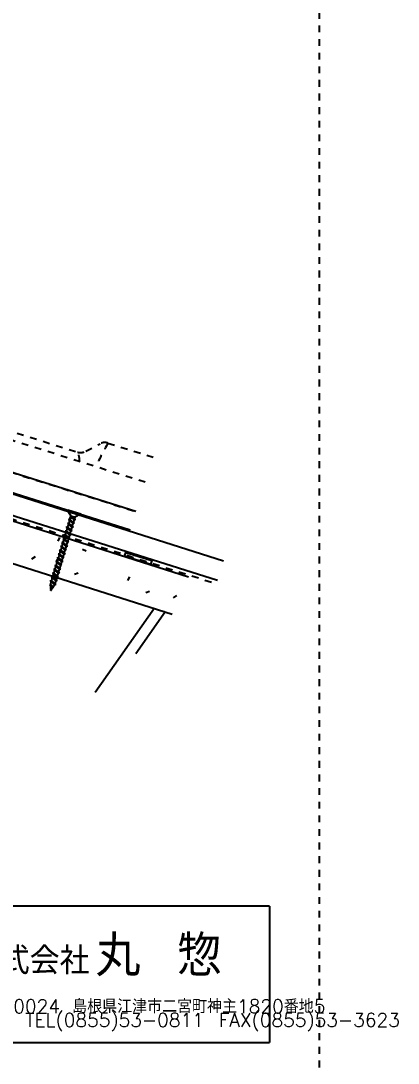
# Model space of a CAD drawing. Extents: x -1727 to 4652, y -2308 to 2357.
# Drawn here: x 4236 to 4513, y 15 to 781 of the extents above; entities that cross this region are included whole.
import ezdxf

# ---------------------------------------------------------------- set-up
doc = ezdxf.new("R2010")
doc.units = 0
doc.header["$LTSCALE"] = 5
doc.linetypes.add('DOT', pattern=[2, 1, -1])
for name, color, linetype in [('0-0', 7, 'CONTINUOUS'), ('0-1', 7, 'CONTINUOUS'), ('0-2', 7, 'CONTINUOUS'), ('0-4', 7, 'CONTINUOUS'), ('0-A', 7, 'CONTINUOUS')]:
    doc.layers.add(name, color=color, linetype=linetype)
doc.styles.get("Standard").update_dxf_attribs({"font": 'txt.shx', "bigfont": 'extfont.shx'})

msp = doc.modelspace()

# ---------------------------------------------------------------- linework, layer by layer
at = {"layer": '0-0', "color": 7, "linetype": 'CONTINUOUS'}
for p, q in [((4418.494, 130.3427), (3818.494, 130.3427)), ((4418.494, 130.3427), (4418.494, 30.3427)), ((3818.494, 30.3427), (4418.494, 30.3427))]:
    msp.add_line(p, q, dxfattribs=at)
at = {"layer": '0-1', "color": 3, "linetype": 'CONTINUOUS'}
for p, q in [((3754.7629, 584.1165), (4384.701, 384.0015)), ((3750.2214, 569.8206), (4380.1595, 369.7055))]:
    msp.add_line(p, q, dxfattribs=at)
at = {"layer": '0-1', "color": 7, "linetype": 'DOT'}
msp.add_line((3722.8413, 575.438), (4379.3981, 367.2622), dxfattribs=at)
at = {"layer": '0-1', "color": 4, "linetype": 'CONTINUOUS'}
for p, q in [((4270.1945, 421.0324), (4270.3135, 421.4308)), ((4279.8358, 418.1521), (4270.1945, 421.0324)), ((4270.1945, 421.0324), (4272.6111, 416.9684)), ((4270.3135, 421.4308), (4279.9549, 418.5505)), ((4270.9464, 414.3613), (4271.8969, 414.5471)), ((4270.9464, 414.3613), (4275.1284, 411.5823)), ((4270.9464, 414.3613), (4271.6392, 413.6845)), ((4271.6392, 413.6845), (4271.0578, 411.7384)), ((4271.6392, 413.6845), (4274.1778, 411.3965)), ((4274.4355, 412.259), (4271.8969, 414.5471)), ((4272.085, 415.8157), (4275.3937, 414.8273)), ((4272.2519, 415.7659), (4275.2433, 414.8722)), ((4272.6195, 416.9659), (4272.2603, 415.7634)), ((4272.6195, 416.9659), (4275.6025, 416.0747)), ((4273.7393, 415.3215), (4275.0086, 414.1775)), ((4275.0086, 414.1775), (4274.4355, 412.259)), ((4275.9592, 414.3633), (4275.0086, 414.1775)), ((4275.1525, 414.8993), (4275.9592, 414.3633)), ((4275.5776, 416.0821), (4275.2124, 414.8595)), ((4275.2184, 414.8796), (4275.2124, 414.8595)), ((4275.9592, 414.3633), (4275.3937, 414.8273)), ((4279.8358, 418.1521), (4275.6025, 416.0747)), ((4279.9549, 418.5505), (4279.8358, 418.1521)), ((4268.4291, 405.9351), (4269.3796, 406.1209)), ((4268.4291, 405.9351), (4269.122, 405.2583)), ((4268.4291, 405.9351), (4272.6111, 403.1561)), ((4269.2682, 408.7438), (4270.2187, 408.9296)), ((4269.2682, 408.7438), (4273.4502, 405.9648)), ((4269.2682, 408.7438), (4269.9611, 408.0671)), ((4269.9611, 408.0671), (4269.3796, 406.1209)), ((4271.9182, 403.8328), (4269.3796, 406.1209)), ((4269.9611, 408.0671), (4272.4996, 405.779)), ((4270.1073, 411.5526), (4271.0578, 411.7384)), ((4270.1073, 411.5526), (4274.2893, 408.7735)), ((4270.1073, 411.5526), (4270.8001, 410.8758)), ((4270.8001, 410.8758), (4270.2187, 408.9296)), ((4272.7573, 406.6416), (4270.2187, 408.9296)), ((4270.8001, 410.8758), (4273.3387, 408.5877)), ((4273.5964, 409.4503), (4271.0578, 411.7384)), ((4272.4996, 405.779), (4271.9182, 403.8328)), ((4272.4996, 405.779), (4271.9182, 403.8328)), ((4273.4502, 405.9648), (4272.4996, 405.779)), ((4273.3387, 408.5877), (4272.7573, 406.6416)), ((4273.4502, 405.9648), (4272.7573, 406.6416)), ((4274.2893, 408.7735), (4273.3387, 408.5877)), ((4274.1778, 411.3965), (4273.5964, 409.4503)), ((4274.2893, 408.7735), (4273.5964, 409.4503)), ((4275.1284, 411.5823), (4274.1778, 411.3965)), ((4275.1284, 411.5823), (4274.4355, 412.259)), ((4266.7509, 400.3176), (4267.7015, 400.5034)), ((4266.7509, 400.3176), (4270.9329, 397.5386)), ((4266.7509, 400.3176), (4267.4438, 399.6409)), ((4267.4438, 399.6409), (4266.8624, 397.6947)), ((4267.4438, 399.6409), (4269.9824, 397.3528)), ((4267.59, 403.1264), (4268.5406, 403.3122)), ((4267.59, 403.1264), (4271.772, 400.3473)), ((4267.59, 403.1264), (4268.2829, 402.4496)), ((4268.2829, 402.4496), (4267.7015, 400.5034)), ((4270.2401, 398.2154), (4267.7015, 400.5034)), ((4268.2829, 402.4496), (4270.8215, 400.1615)), ((4269.122, 405.2583), (4268.5406, 403.3122)), ((4271.0792, 401.0241), (4268.5406, 403.3122)), ((4269.122, 405.2583), (4271.6606, 402.9703)), ((4270.8215, 400.1615), (4270.2401, 398.2154)), ((4270.9329, 397.5386), (4270.2401, 398.2154)), ((4271.772, 400.3473), (4270.8215, 400.1615)), ((4271.6606, 402.9703), (4271.0792, 401.0241)), ((4271.772, 400.3473), (4271.0792, 401.0241)), ((4272.6111, 403.1561), (4271.6606, 402.9703)), ((4272.6111, 403.1561), (4271.9182, 403.8328)), ((4264.2337, 391.8914), (4265.1842, 392.0772)), ((4264.2337, 391.8914), (4268.4157, 389.1124)), ((4264.2337, 391.8914), (4264.9265, 391.2147)), ((4264.9265, 391.2147), (4264.3451, 389.2685)), ((4264.9265, 391.2147), (4267.4651, 388.9266)), ((4265.0728, 394.7002), (4266.0233, 394.886)), ((4265.0728, 394.7002), (4269.2548, 391.9211)), ((4265.0728, 394.7002), (4265.7656, 394.0234)), ((4265.7656, 394.0234), (4265.1842, 392.0772)), ((4267.7228, 389.7892), (4265.1842, 392.0772)), ((4265.7656, 394.0234), (4268.3042, 391.7353)), ((4265.9118, 397.5089), (4266.8624, 397.6947)), ((4265.9118, 397.5089), (4270.0938, 394.7299)), ((4265.9118, 397.5089), (4266.6047, 396.8321)), ((4266.6047, 396.8321), (4266.0233, 394.886)), ((4268.5619, 392.5979), (4266.0233, 394.886)), ((4266.6047, 396.8321), (4269.1433, 394.5441)), ((4269.401, 395.4066), (4266.8624, 397.6947)), ((4268.3042, 391.7353), (4267.7228, 389.7892)), ((4269.2548, 391.9211), (4268.3042, 391.7353)), ((4269.1433, 394.5441), (4268.5619, 392.5979)), ((4269.2548, 391.9211), (4268.5619, 392.5979)), ((4270.0938, 394.7299), (4269.1433, 394.5441)), ((4269.9824, 397.3528), (4269.401, 395.4066)), ((4270.0938, 394.7299), (4269.401, 395.4066)), ((4270.9329, 397.5386), (4269.9824, 397.3528)), ((4261.7164, 383.4652), (4262.667, 383.651)), ((4261.7164, 383.4652), (4265.8984, 380.6862)), ((4261.7164, 383.4652), (4262.4093, 382.7885)), ((4262.4093, 382.7885), (4261.8279, 380.8423)), ((4262.4093, 382.7885), (4264.9479, 380.5004)), ((4262.5555, 386.274), (4263.5061, 386.4598)), ((4262.5555, 386.274), (4266.7375, 383.4949)), ((4262.5555, 386.274), (4263.2484, 385.5972)), ((4263.2484, 385.5972), (4262.667, 383.651)), ((4265.2056, 381.3629), (4262.667, 383.651)), ((4263.2484, 385.5972), (4265.787, 383.3091)), ((4263.3946, 389.0827), (4264.3451, 389.2685)), ((4263.3946, 389.0827), (4267.5766, 386.3037)), ((4263.3946, 389.0827), (4264.0875, 388.4059)), ((4264.0875, 388.4059), (4263.5061, 386.4598)), ((4266.0446, 384.1717), (4263.5061, 386.4598)), ((4264.0875, 388.4059), (4266.626, 386.1179)), ((4266.8837, 386.9804), (4264.3451, 389.2685)), ((4265.787, 383.3091), (4265.2056, 381.3629)), ((4266.7375, 383.4949), (4265.787, 383.3091)), ((4266.626, 386.1179), (4266.0446, 384.1717)), ((4266.7375, 383.4949), (4266.0446, 384.1717)), ((4267.5766, 386.3037), (4266.626, 386.1179)), ((4267.4651, 388.9266), (4266.8837, 386.9804)), ((4267.5766, 386.3037), (4266.8837, 386.9804)), ((4268.4157, 389.1124), (4267.4651, 388.9266)), ((4268.4157, 389.1124), (4267.7228, 389.7892)), ((4259.1992, 375.039), (4260.1497, 375.2248)), ((4259.1992, 375.039), (4263.3812, 372.26)), ((4259.1992, 375.039), (4259.892, 374.3623)), ((4260.0383, 377.8478), (4260.9888, 378.0336)), ((4260.0383, 377.8478), (4264.2203, 375.0687)), ((4260.0383, 377.8478), (4260.7311, 377.171)), ((4260.7311, 377.171), (4260.1497, 375.2248)), ((4262.6883, 372.9367), (4260.1497, 375.2248)), ((4260.7311, 377.171), (4263.2697, 374.8829)), ((4260.8773, 380.6565), (4261.8279, 380.8423)), ((4260.8773, 380.6565), (4265.0593, 377.8775)), ((4260.8773, 380.6565), (4261.5702, 379.9797)), ((4261.5702, 379.9797), (4260.9888, 378.0336)), ((4263.5274, 375.7455), (4260.9888, 378.0336)), ((4261.5702, 379.9797), (4264.1088, 377.6917)), ((4264.3665, 378.5542), (4261.8279, 380.8423)), ((4264.2203, 375.0687), (4263.2697, 374.8829)), ((4264.1088, 377.6917), (4263.5274, 375.7455)), ((4264.2203, 375.0687), (4263.5274, 375.7455)), ((4265.0593, 377.8775), (4264.1088, 377.6917)), ((4264.9479, 380.5004), (4264.3665, 378.5542)), ((4265.0593, 377.8775), (4264.3665, 378.5542)), ((4265.8984, 380.6862), (4264.9479, 380.5004)), ((4265.8984, 380.6862), (4265.2056, 381.3629)), ((4257.521, 369.4216), (4258.4715, 369.6074)), ((4257.521, 369.4216), (4258.2139, 368.7448)), ((4257.521, 369.4216), (4261.703, 366.6425)), ((4257.8572, 366.5961), (4257.8608, 367.5628)), ((4258.2139, 368.7448), (4257.8608, 367.5628)), ((4258.2139, 368.7448), (4260.7031, 366.5012)), ((4258.3601, 372.2303), (4259.3106, 372.4161)), ((4258.3601, 372.2303), (4259.0529, 371.5535)), ((4258.3601, 372.2303), (4262.5421, 369.4513)), ((4259.0529, 371.5535), (4258.4715, 369.6074)), ((4261.0101, 367.3193), (4258.4715, 369.6074)), ((4259.0529, 371.5535), (4261.5915, 369.2655)), ((4259.892, 374.3623), (4259.3106, 372.4161)), ((4261.8492, 370.128), (4259.3106, 372.4161)), ((4259.892, 374.3623), (4262.4306, 372.0742)), ((4261.5915, 369.2655), (4261.0101, 367.3193)), ((4262.5421, 369.4513), (4261.5915, 369.2655)), ((4262.4306, 372.0742), (4261.8492, 370.128)), ((4262.5421, 369.4513), (4261.8492, 370.128)), ((4263.3812, 372.26), (4262.4306, 372.0742)), ((4263.2697, 374.8829), (4262.6883, 372.9367)), ((4263.3812, 372.26), (4262.6883, 372.9367)), ((4257.2074, 366.2637), (4257.8572, 366.5961)), ((4257.2074, 366.2637), (4257.8532, 365.5049)), ((4257.2074, 366.2637), (4260.0241, 364.3919)), ((4257.4192, 362.7566), (4257.8441, 363.0428)), ((4257.8421, 362.4726), (4257.4192, 362.7566)), ((4257.8407, 362.1028), (4257.8421, 362.4726)), ((4257.8407, 362.1028), (4258.0086, 362.3608)), ((4258.3419, 362.1369), (4257.8407, 362.1028)), ((4257.8441, 363.0428), (4257.8532, 365.5049)), ((4257.8532, 365.5049), (4259.2408, 364.2542)), ((4259.6899, 364.9442), (4257.8572, 366.5961)), ((4258.3419, 362.1369), (4258.0086, 362.3608)), ((4258.1226, 362.536), (4259.2408, 364.2542)), ((4258.3419, 362.1369), (4258.1226, 362.536)), ((4260.0241, 364.3919), (4259.2408, 364.2542)), ((4259.6899, 364.9442), (4260.7031, 366.5012)), ((4260.0241, 364.3919), (4259.6899, 364.9442)), ((4261.703, 366.6425), (4260.7031, 366.5012)), ((4261.703, 366.6425), (4261.0101, 367.3193))]:
    msp.add_line(p, q, dxfattribs=at)
msp.add_lwpolyline([(4271.889, 414.5206), (4271.9084, 414.5833), (4271.9268, 414.6463), (4271.9442, 414.7095), (4271.9607, 414.7731), (4271.9761, 414.8369), (4271.9905, 414.9009), (4272.0039, 414.9652), (4272.0163, 415.0296), (4272.0276, 415.0943), (4272.038, 415.1592), (4272.0473, 415.2243), (4272.0556, 415.2895), (4272.0628, 415.3549), (4272.0691, 415.4204), (4272.0743, 415.4861), (4272.0785, 415.5518), (4272.0817, 415.6177), (4272.0838, 415.6836), (4272.0849, 415.7497), (4272.085, 415.8157)], dxfattribs=at)
at = {"layer": '0-1', "color": 7, "linetype": 'CONTINUOUS'}
msp.add_lwpolyline([(4331.1327, 381.3287), (4312.0729, 387.3888), (4312.9819, 390.2477), (4332.0417, 384.1877), (4331.1327, 381.3287)], close=True, dxfattribs=at)
at = {"layer": '0-2', "color": 2, "linetype": 'DOT'}
for p, q in [((4327.2412, 441.6641), (4067.1447, 523.6507)), ((4080.6313, 525.8911), (4277.2679, 463.908)), ((4283.5608, 464.5067), (4294.0499, 470.0293)), ((4299.8463, 470.5251), (4333.0404, 460.0618)), ((4218.4948, 452.2882), (4320.4588, 420.1475))]:
    msp.add_line(p, q, dxfattribs=at)
at = {"layer": '0-2', "color": 2, "linetype": 'CONTINUOUS'}
for p, q in [((4320.4544, 420.1334), (4216.8483, 452.7917)), ((4213.9357, 439.0319), (4316.2458, 406.7821))]:
    msp.add_line(p, q, dxfattribs=at)
at = {"layer": '0-2', "color": 2, "linetype": 'DOT'}
for centre, radius, start, end in [((6240.1544, -554.7066), 2194.5149, 152.1487, 152.6602), ((4297.5651, 462.9959), 7.8628, 72.9804, 116.5554), ((4279.7238, 471.5329), 8.0056, 253.5671, 298.6392), ((4269.1256, 458.6366), 9.8322, 350.0091, 392.0512)]:
    msp.add_arc(centre, radius, start, end, dxfattribs=at)
at = {"layer": '0-4', "color": 4, "linetype": 'CONTINUOUS'}
for p, q in [((4359.0668, 372.1014), (3723.8494, 574.2144)), ((4346.9387, 344.5181), (3723.8494, 542.7723))]:
    msp.add_line(p, q, dxfattribs=at)
at = {"layer": '0-4', "color": 7, "linetype": 'CONTINUOUS'}
for p, q in [((4264.2909, 401.1732), (4262.9808, 398.4748)), ((4281.2187, 392.5995), (4283.9173, 391.2891)), ((4246.3724, 386.9934), (4243.8885, 385.3118)), ((4263.2135, 385.8708), (4261.9031, 383.1719)), ((4278.1322, 374.9777), (4275.2973, 373.9958)), ((4315.5663, 372.3458), (4314.2559, 369.6469)), ((4330.485, 361.4527), (4327.6501, 360.4708)), ((4350.2706, 358.5214), (4347.7867, 356.8397)), ((4290.5557, 287.5598), (4333.9972, 349.6006)), ((4320.2632, 316.0389), (4341.984, 347.0593))]:
    msp.add_line(p, q, dxfattribs=at)
at = {"layer": '0-A', "color": 7, "linetype": 'DOT'}
msp.add_line((4455, -2307.9224), (4455, 2352.946), dxfattribs=at)

# ---------------------------------------------------------------- texts
at = {"layer": '0-0', "color": 7}
for s, height, p in [('丸 惣', 30, (4290.7443, 78.9816)), ('株式会社', 20, (4198.4231, 80.444)), ('本\u3000社/〒695-0024 島根県江津市二宮町神主1820番地5  ', 10, (4140.1157, 51.888)), ('\u3000\u3000\u3000\u3000\u3000\u3000\u3000\u3000\u3000TEL(0855)53-0811\u3000FAX(0855)53-3623', 10, (4140.1157, 41.888))]:
    msp.add_text(s, height=height, dxfattribs=at).set_placement(p)

doc.saveas('drawing.dxf')
